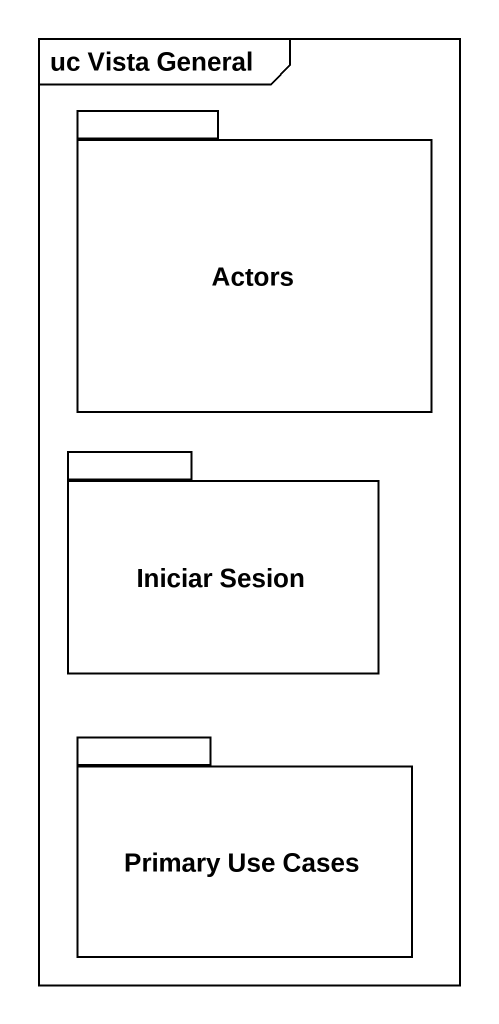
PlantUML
@startuml
mainframe uc Vista General
package Actors {
}
package "Iniciar Sesion" as Iniciar_Sesion {
}
package "Primary Use Cases" as Primary_Use_Cases {
}
@enduml
